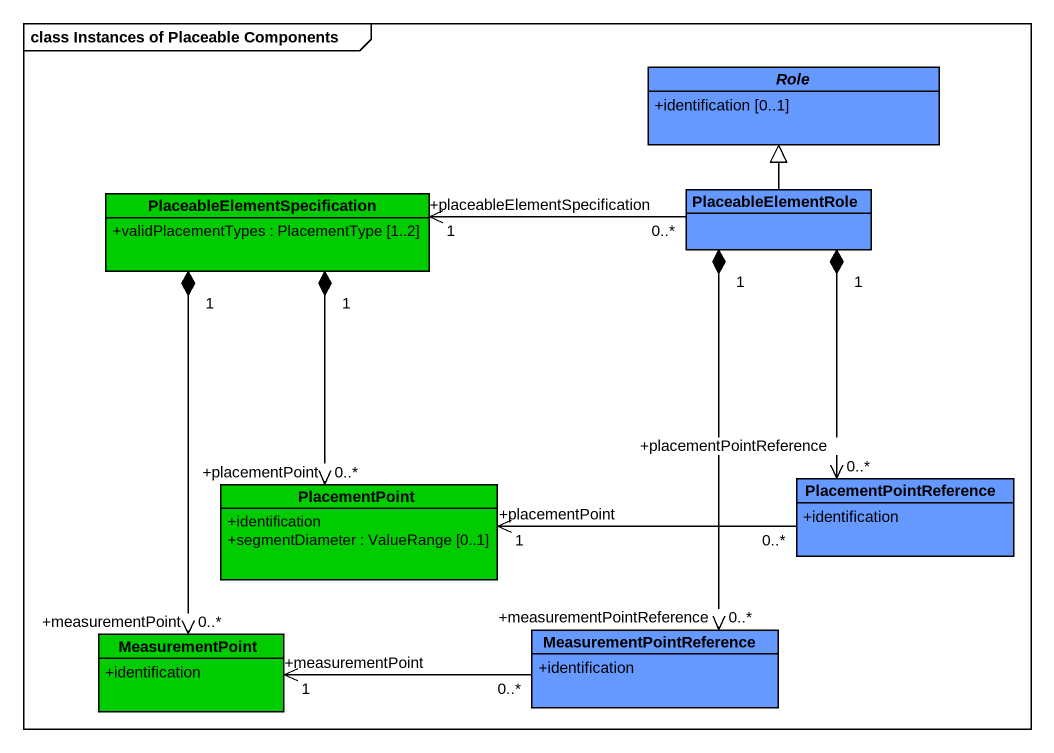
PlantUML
@startuml
mainframe class Instances of Placeable Components
hide circle
hide empty members
skinparam classAttributeIconSize 0
abstract class Role #6699FF {
  +identification [0..1]
}
class "PlaceableElementSpecification" as PlaceableElementSpecificatio #00CC00 {
  +validPlacementTypes : PlacementType [1..2]
}
class PlaceableElementRole #6699FF
class PlacementPoint #00CC00 {
  +identification
  +segmentDiameter : ValueRange [0..1]
}
class PlacementPointReference #6699FF {
  +identification
}
class MeasurementPoint #00CC00 {
  +identification
}
class MeasurementPointReference #6699FF {
  +identification
}
PlaceableElementSpecificatio "1" *--> "+placementPoint\n0..*" PlacementPoint
PlaceableElementSpecificatio "1" *--> "+measurementPoint\n0..*" MeasurementPoint
PlaceableElementRole -up-|> Role
PlaceableElementRole "0..*" -left-> "+placeableElementSpecification\n1" PlaceableElementSpecificatio
PlaceableElementRole "1" *--> "+placementPointReference\n0..*" PlacementPointReference
PlaceableElementRole "1" *--> "+measurementPointReference\n0..*" MeasurementPointReference
PlacementPointReference "0..*" -left-> "+placementPoint\n1" PlacementPoint
MeasurementPointReference "0..*" -left-> "+measurementPoint\n1" MeasurementPoint
@enduml
